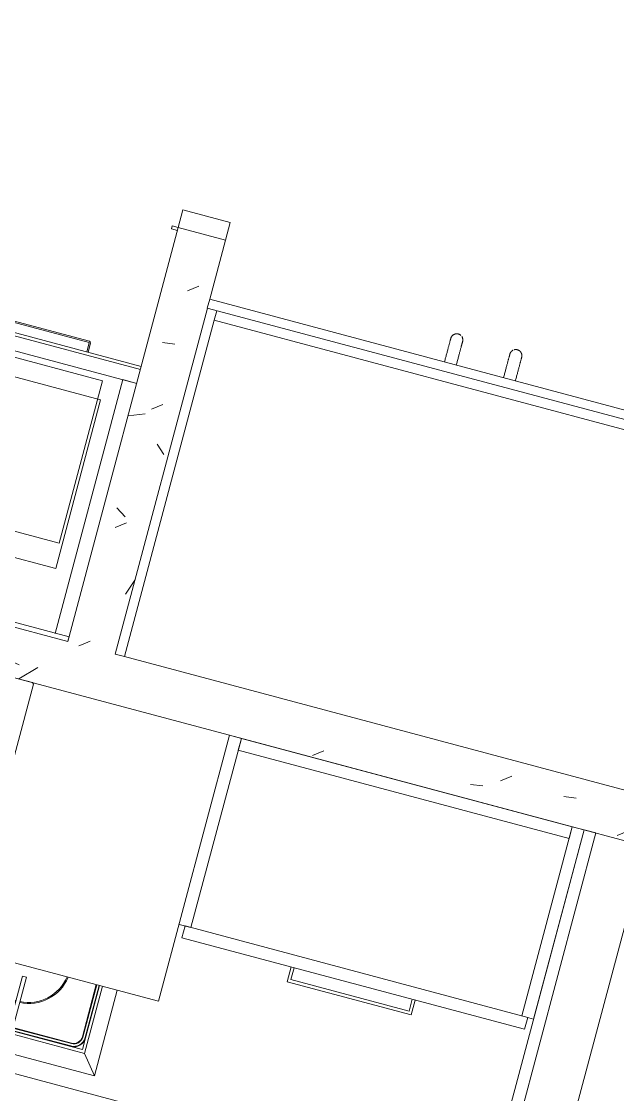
# Model space of a CAD drawing. Header units: metres. Extents: x 689715 to 690980, y 1005284 to 1006835.
# Drawn here: x 690848.216 to 690849.191, y 1005600.707 to 1005602.461 of the extents above; entities that cross this region are included whole.
import ezdxf

# ---------------------------------------------------------------- set-up
doc = ezdxf.new("R2010")
doc.units = ezdxf.units.M
doc.linetypes.add('HIDDEN', pattern=[0.375, 0.25, -0.125])
doc.linetypes.add('PHANTOM', pattern=[2.5, 1.25, -0.25, 0.25, -0.25, 0.25, -0.25])
doc.layers.add('0_NUMERO DE LOTE FASE V', color=3, linetype='Continuous')
for name, color, linetype, lineweight in [('Aparatos sanitarios', 8, 'Continuous', 13), ('Elementos de detalle', 7, 'Continuous', 13), ('Equipos especializados', 8, 'Continuous', 13), ('Líneas ocultas', 7, 'HIDDEN', 13), ('Modelos genéricos', 7, 'Continuous', 13), ('Muebles de obra', 8, 'Continuous', 13), ('Muros', 7, 'Continuous', 13), ('Patrón de corte', 7, 'Continuous', 13), ('Puertas', 7, 'Continuous', 13)]:
    doc.layers.add(name, color=color, linetype=linetype, lineweight=lineweight)
pattern_1 = [(139.9999999999999, (365.6615329035558, -75.88183759397361), (0.03836033982117157, 0.4377584771638403), [0.04599999999999998, -0.5029999999999997]), (84.99999999999997, (365.6615329035558, -75.88183759397361), (-0.4580987315439035, -0.08439521406967809), [0.03700000000000001, -0.4020000000000002]), (190.451, (365.6645329040475, -75.84583759406814), (-0.4199401312074268, 0.3526758939897786), [0.039, -0.4270000000000001]), (136.1839999999999, (365.5395329040475, -75.8818375938572), (0.1004214988211118, 0.6506308650644554), [0.06899999999999998, -0.7539999999999998]), (186.6359999999999, (365.547532903729, -75.82783759379527), (-0.5938707988951819, 0.5701916118460522), [0.05799999999999998, -0.6409999999999996]), (81.18399999999994, (365.5395329040475, -75.8818375938572), (-0.5936975411065768, 0.5697220635397624), [0.05500000000000001, -0.6039999999999999]), (110.9999999999999, (365.5705329037737, -75.82083759387024), (0.245780230253577, 0.3642747293136032), [0.04599999999999999, -0.5029999999999999]), (55.99999999999997, (365.5705329037737, -75.82083759387024), (-0.4415777901075865, 0.1482769546615401), [0.03699999999999998, -0.4019999999999998]), (161.4509999999999, (365.5905329035595, -75.79083759407513), (-0.1963072483374971, 0.5120483026533341), [0.03899999999999999, -0.427]), (127.5, (365.6615329035558, -75.88183759397361), (-0.2022933454275577, 0.007375797972208872), [0.02, -0.3770000000000001, 0.02, -0.388, -0.404]), (127.5, (365.6615329035558, -75.88183759397361), (-0.2022933454275577, 0.007375797972208872), [-0.806, 0.02, -0.3840000000000001]), (97.49999999999994, (365.6615329035558, -75.88183759397361), (-0.2399435114399267, 0.1600503399492727), [0.02, -0.213, 0.02, -0.368, -0.154]), (97.49999999999994, (365.6615329035558, -75.88183759397361), (-0.2399435114399267, 0.1600503399492727), [-0.621, 0.02, -0.134]), (57.49999999999999, (365.6615329037886, -76.01783759397222), (0.01404568388630387, 0.3254162238797662), [0.01999999999999999, -0.1319999999999999, 0.01999999999999999, -0.455, -0.6309999999999997]), (57.49999999999999, (365.6615329037886, -76.01783759397222), (0.01404568388630387, 0.3254162238797662), [-0.6279999999999997, 0.01999999999999999, -0.6109999999999997]), (47.49999999999996, (365.6615329037886, -76.07883759384276), (-0.06081860510782452, 0.3554815006055007), [0.02, -0.178, 0.02, -0.2960000000000001, -0.4480000000000001]), (47.49999999999996, (365.6615329037886, -76.07883759384276), (-0.06081860510782452, 0.3554815006055007), [-0.5140000000000001, 0.02, -0.4280000000000001])]

# ---------------------------------------------------------------- blocks, each defined once
blk = doc.blocks.new('Refrigerator_parametric_8588 - Westinghouse 500x650x1370mm 2-V4-PLANO CLAVE _8 CASAS EN HILERA_ - Dependent 1')
at = {"layer": 'Equipos especializados'}
blk.add_line((-0.4, 0.3749999999999992), (-0.4, -0.3249999999999941), dxfattribs=at)
blk = doc.blocks.new('PV_PUERTA CORREDERA - _70 x 2_18-1755670-PLANO CLAVE _8 CASAS EN HILERA_ - Dependent 1')
at = {"layer": 'Líneas ocultas', "color": 253}
for p, q in [((0.35, 0.09599999999999326), (0.35, 0.04499999999999325)), ((0.9899999999999999, 0.09599999999999326), (0.35, 0.09599999999999326)), ((0.9899999999999999, 0.09599999999999326), (0.9899999999999999, 0.04499999999999325)), ((0.9899999999999999, 0.04499999999999325), (0.35, 0.04499999999999325))]:
    blk.add_line(p, q, dxfattribs=at)
at = {"layer": 'Puertas', "color": 9, "lineweight": 9}
for p, q in [((-0.3550000000000032, 0.04999999999999662), (-0.3550000000000032, 0.03999999999999715)), ((-0.3500000000000032, 0.04999999999999662), (-0.3550000000000032, 0.04999999999999662)), ((-0.3500000000000032, 0.03999999999999716), (-0.3500000000000032, 0.04999999999999662)), ((-0.3200000000000047, 0.03999999999999669), (-0.3500000000000032, 0.03999999999999663)), ((-0.3200000000000046, -0.04000000000000329), (-0.3200000000000047, 0.03999999999999669)), ((0.3500000000000006, 0.03999999999999781), (0.3200000000000019, 0.03999999999999788)), ((0.3200000000000019, 0.03999999999999788), (0.3200000000000019, -0.04000000000000221)), ((0.3550000000000005, 0.04999999999999782), (0.3500000000000001, 0.04999999999999794)), ((0.3500000000000001, 0.04999999999999794), (0.3500000000000001, 0.03999999999999634)), ((0.3550000000000005, 0.03999999999999625), (0.3550000000000005, 0.04999999999999782)), ((-0.3500000000000031, -0.04000000000000336), (-0.3200000000000046, -0.04000000000000329)), ((0.3200000000000019, -0.04000000000000221), (0.3500000000000003, -0.04000000000000204))]:
    blk.add_line(p, q, dxfattribs=at)
blk = doc.blocks.new('PV_CLOSET - CLOSET DE 1_83-940808-PLANO CLAVE _8 CASAS EN HILERA_ - Dependent 1')
at = {"layer": 'Muebles de obra'}
for p, q in [((0.8990000000000112, -2.97788460557058e-15), (-0.8989999999999845, -2.97788460557058e-15)), ((0.8990000000000113, -0.5690000000000002), (0.8990000000000112, -2.97788460557058e-15)), ((0.01600000000000015, -0.569), (0.8990000000000322, -0.569)), ((0.8990000000000322, -0.569), (0.8990000000000322, -0.5849999999999996)), ((-0.9150000000000001, -0.585), (0.914999999999998, -0.585)), ((0.9149999999999981, -0.585), (0.9149999999999981, -0.5999999999999999)), ((0.9149999999999981, -0.5999999999999999), (-0.915, -0.5999999999999999))]:
    blk.add_line(p, q, dxfattribs=at)
at = {"layer": 'Muebles de obra', "flags": 128}
for points in [[(0.3974999999999833, -0.6000000000000628), (0.3974999999999833, -0.6015995733675282), (0.3974999999999833, -0.60319658775883), (0.3974999999999833, -0.6047884882916194), (0.3974999999999833, -0.6063727282646325), (0.3974999999999833, -0.6079467732318657), (0.3974999999999833, -0.609508105057148), (0.3974999999999833, -0.6110542259426278), (0.3974999999999833, -0.6125826624247077), (0.3974999999999833, -0.6140909693310658), (0.3974999999999833, -0.6155767336924086), (0.3974999999999833, -0.6170375786027027), (0.3974999999999833, -0.618471167021722), (0.3974999999999833, -0.6198752055138125), (0.3974999999999833, -0.6212474479168981), (0.3974999999999833, -0.622585698935863), (0.3974999999999833, -0.623887817654559), (0.3974999999999833, -0.625151720960802), (0.3974999999999833, -0.6263753868789209), (0.3974999999999833, -0.6275568578044843), (0.3974999999999833, -0.628694243636044), (0.3974999999999833, -0.6297857247988964), (0.3974999999999833, -0.6308295551560222), (0.3974999999999833, -0.6318240648015178), (0.3974999999999833, -0.6327676627321026), (0.3974999999999833, -0.6336588393923782), (0.3974999999999833, -0.6344961690897964), (0.3974999999999833, -0.6352783122754604), (0.3974999999999833, -0.6360040176871232), (0.3974999999999833, -0.6366721243509336), (0.3974999999999833, -0.6372815634387512), (0.3974999999999833, -0.6378313599780437), (0.3974999999999833, -0.6383206344116314), (0.3974999999999833, -0.6387486040047926), (0.3974999999999833, -0.6391145840974751), (0.3974999999999833, -0.6394179891996002), (0.3974999999999833, -0.6396583339277296), (0.3974999999999833, -0.6398352337815677), (0.3974999999999833, -0.6399484057590854), (0.3974999999999833, -0.6399976688092616)], [(0.4174999999999831, -0.6400000000000624), (0.4174999999999831, -0.6399680042665018), (0.4174999999999831, -0.6398720682521675), (0.4174999999999831, -0.6397123454342171), (0.4174999999999831, -0.6394890913350877), (0.4174999999999831, -0.6392026631137118), (0.4174999999999831, -0.6388535189941438), (0.4174999999999831, -0.6384422175324934), (0.4174999999999831, -0.6379694167233604), (0.4174999999999831, -0.63743587294718), (0.4174999999999831, -0.6368424397601775), (0.4174999999999831, -0.6361900665288613), (0.4174999999999831, -0.6354797969112341), (0.4174999999999831, -0.6347127671871691), (0.4174999999999831, -0.6338902044405995), (0.4174999999999831, -0.633013424596449), (0.4174999999999831, -0.6320838303154344), (0.4174999999999831, -0.6311029087500999), (0.4174999999999831, -0.6300722291656988), (0.4174999999999831, -0.6289934404296976), (0.4174999999999831, -0.62786826837395), (0.4174999999999831, -0.6266985130337147), (0.4174999999999831, -0.6254860457680054), (0.4174999999999831, -0.6242328062658008), (0.4174999999999831, -0.6229407994429603), (0.4174999999999831, -0.6216120922347876), (0.4174999999999831, -0.6202488102893736), (0.4174999999999831, -0.6188531345670113), (0.4174999999999831, -0.6174272978511318), (0.4174999999999831, -0.6159735811763127), (0.4174999999999831, -0.61449431017913), (0.4174999999999831, -0.6129918513776145), (0.4174999999999831, -0.6114686083853409), (0.4174999999999831, -0.6099270180661577), (0.4174999999999831, -0.6083695466357195), (0.4174999999999831, -0.6067986857160725), (0.4174999999999831, -0.6052169483495881), (0.4174999999999831, -0.6036268649786352), (0.4174999999999831, -0.602030979397405), (0.4174999999999831, -0.6004318446823932), (0.4174999999999831, -0.6000000000000628)], [(0.4975000000000017, -0.6000000000000596), (0.4975000000000017, -0.601599573367525), (0.4975000000000017, -0.6031965877588268), (0.4975000000000017, -0.6047884882916161), (0.4975000000000017, -0.6063727282646304), (0.4975000000000017, -0.6079467732318625), (0.4975000000000017, -0.6095081050571448), (0.4975000000000017, -0.6110542259426246), (0.4975000000000017, -0.6125826624247055), (0.4975000000000017, -0.6140909693310637), (0.4975000000000017, -0.6155767336924054), (0.4975000000000017, -0.6170375786026995), (0.4975000000000017, -0.6184711670217188), (0.4975000000000017, -0.6198752055138091), (0.4975000000000017, -0.6212474479168948), (0.4975000000000017, -0.6225856989358619), (0.4975000000000017, -0.6238878176545558), (0.4975000000000017, -0.6251517209607987), (0.4975000000000017, -0.6263753868789188), (0.4975000000000017, -0.627556857804481), (0.4975000000000017, -0.6286942436360408), (0.4975000000000017, -0.6297857247988942), (0.4975000000000017, -0.630829555156019), (0.4975000000000017, -0.6318240648015145), (0.4975000000000017, -0.6327676627320994), (0.4975000000000017, -0.6336588393923761), (0.4975000000000017, -0.6344961690897931), (0.4975000000000017, -0.6352783122754583), (0.4975000000000017, -0.63600401768712), (0.4975000000000017, -0.6366721243509303), (0.4975000000000017, -0.6372815634387491), (0.4975000000000017, -0.6378313599780405), (0.4975000000000017, -0.6383206344116281), (0.4975000000000017, -0.6387486040047894), (0.4975000000000017, -0.6391145840974719), (0.4975000000000017, -0.6394179891995981), (0.4975000000000017, -0.6396583339277264), (0.4975000000000017, -0.6398352337815655), (0.4975000000000017, -0.6399484057590821), (0.4975000000000017, -0.6399976688092583)], [(0.5175000000000015, -0.6400000000000592), (0.5175000000000015, -0.6399680042664986), (0.5175000000000015, -0.6398720682521641), (0.5175000000000015, -0.6397123454342138), (0.5175000000000015, -0.6394890913350845), (0.5175000000000015, -0.6392026631137097), (0.5175000000000015, -0.6388535189941416), (0.5175000000000015, -0.6384422175324902), (0.5175000000000015, -0.6379694167233572), (0.5175000000000015, -0.6374358729471767), (0.5175000000000015, -0.6368424397601754), (0.5175000000000015, -0.6361900665288581), (0.5175000000000015, -0.6354797969112309), (0.5175000000000015, -0.6347127671871658), (0.5175000000000015, -0.6338902044405963), (0.5175000000000015, -0.6330134245964468), (0.5175000000000015, -0.6320838303154311), (0.5175000000000015, -0.6311029087500978), (0.5175000000000015, -0.6300722291656955), (0.5175000000000015, -0.6289934404296954), (0.5175000000000015, -0.6278682683739467), (0.5175000000000015, -0.6266985130337115), (0.5175000000000015, -0.6254860457680033), (0.5175000000000015, -0.6242328062657976), (0.5175000000000015, -0.6229407994429582), (0.5175000000000015, -0.6216120922347844), (0.5175000000000015, -0.6202488102893714), (0.5175000000000015, -0.6188531345670091), (0.5175000000000015, -0.6174272978511286), (0.5175000000000015, -0.6159735811763105), (0.5175000000000015, -0.6144943101791268), (0.5175000000000015, -0.6129918513776113), (0.5175000000000015, -0.6114686083853388), (0.5175000000000015, -0.6099270180661555), (0.5175000000000015, -0.6083695466357163), (0.5175000000000015, -0.6067986857160703), (0.5175000000000015, -0.6052169483495848), (0.5175000000000015, -0.603626864978633), (0.5175000000000015, -0.6020309793974029), (0.5175000000000015, -0.60043184468239), (0.5175000000000015, -0.6000000000000596)], [(0.3974999999999833, -0.6400000000000624), (0.3974999999999833, -0.6399680042665018), (0.3974999999999833, -0.6398720682521664), (0.3974999999999833, -0.6397123454342171), (0.3974999999999833, -0.6394890913350877), (0.3974999999999833, -0.6392026631137118), (0.3974999999999833, -0.6388535189941438), (0.3974999999999833, -0.6384422175324934), (0.3974999999999833, -0.6379694167233604)], [(0.41256220257231, -0.6486240422724958), (0.4122132836417197, -0.6488195780689121), (0.4118568244627491, -0.649001004421827), (0.4114933952940454, -0.6491680310877801), (0.4111235775447489, -0.6493203908597337), (0.4107479628443705, -0.6494578399945582), (0.4103671520963032, -0.6495801586029543), (0.4099817545165066, -0.6496871510012451), (0.4095923866588962, -0.6497786460244157), (0.4091996714289861, -0.6498544972999476), (0.4088042370873626, -0.6499145834819786), (0.4084067162446257, -0.6499588084454386), (0.4080077448493179, -0.6499871014398177), (0.4076079611705636, -0.6499994172023615), (0.4072080047769689, -0.649995736030478), (0.4068085155134401, -0.6499760638132532), (0.4064101324775837, -0.649940432022043), (0.4060134929972701, -0.6498888976601086), (0.4056192316110535, -0.6498215431714384), (0.4052279790530527, -0.6497384763088441), (0.4048403612438933, -0.649639829961586), (0.4044569982893838, -0.6495257619427779), (0.4040785034884733, -0.6493964547369155), (0.4037054823521002, -0.6492521152079445), (0.4033385316345114, -0.6490929742683189), (0.4029782383785736, -0.648919286509596), (0.4026251789766381, -0.6487313297951375), (0.4022799182484353, -0.6485294048155907), (0.401943008537477, -0.6483138346078486), (0.4016149888274297, -0.6480849640382572), (0.4012963838798559, -0.6478431592509061), (0.4009877033947086, -0.647588807081872), (0.4006894411949101, -0.6473223144403649), (0.4004020744363621, -0.6470441076577635), (0.4001260628445696, -0.646754631805574), (0.3998618479792048, -0.6464543499834068), (0.3996098525276865, -0.6461437425781185), (0.3993704796289832, -0.645823306495303), (0.3991441122286703, -0.6454935543643331), (0.3989311124662942, -0.6451550137182767), (0.3987318210960402, -0.644808226149949), (0.3985465569415891, -0.6444537464454808), (0.3983756163860629, -0.6440921416967819), (0.3982192728978897, -0.6437239903943123), (0.3980777765932963, -0.6433498815016215), (0.3979513538361855, -0.6429704135131314), (0.397840206876003, -0.6425861934966737), (0.3977445135241704, -0.642197836122313), (0.397664426869642, -0.641805962679005), (0.3976000750339777, -0.6414112000806609), (0.3975515609663886, -0.6410141798632284), (0.3975189622790326, -0.6406155371743611), (0.3975023311228537, -0.640215909757324), (0.3974999999999833, -0.6400000000000624)], [(0.4174999999999831, -0.6400000000000624), (0.4174920010665923, -0.6403998933419285), (0.4174680170630077, -0.6407991469397543), (0.4174280863585206, -0.6411971220729515), (0.4173722728337394, -0.6415931820662043), (0.4173006657783962, -0.6419866933080128), (0.4172133797485023, -0.6423770262643337), (0.4171105543830919, -0.6427635564857032), (0.4169923541808073, -0.6431456656062233), (0.4168589682367622, -0.6435227423328126), (0.4167106099400102, -0.6438941834231489), (0.4165475166321841, -0.6442593946507221), (0.4163699492277754, -0.644617791755477), (0.4161781917967584, -0.644968801378499), (0.4159725511101171, -0.6453118619792707), (0.4157533561490794, -0.6456464247340122), (0.4155209575788242, -0.6459719544136854), (0.4152757271874927, -0.6462879302402472), (0.41501805729139, -0.6465938467197773), (0.4147483601073913, -0.6468892144511672), (0.4144670670934547, -0.6471735609090569), (0.414174628258397, -0.6474464311997703)], [(0.4174999999999831, -0.6360040176871232), (0.4174999999999831, -0.6366721243509336), (0.4174999999999831, -0.6372815634387512), (0.4174999999999831, -0.6378313599780437), (0.4174999999999831, -0.6383206344116303), (0.4174999999999831, -0.6387486040047926), (0.4174999999999831, -0.6391145840974751), (0.4174999999999831, -0.6394179891996002), (0.4174999999999831, -0.6396583339277296), (0.4174999999999831, -0.6398352337815677), (0.4174999999999831, -0.6399484057590854), (0.4174999999999831, -0.6399976688092616)], [(0.4975000000000017, -0.6400000000000592), (0.4975000000000017, -0.6399680042664986), (0.4975000000000017, -0.6398720682521631), (0.4975000000000017, -0.6397123454342138), (0.4975000000000017, -0.6394890913350845), (0.4975000000000017, -0.6392026631137085), (0.4975000000000017, -0.6388535189941406), (0.4975000000000017, -0.6384422175324902), (0.4975000000000017, -0.6379694167233572), (0.4975000000000017, -0.6374358729471767), (0.4975000000000017, -0.6368424397601754), (0.4975000000000017, -0.636190066528857)], [(0.5009877033947248, -0.6475888070818688), (0.5006894411949306, -0.6473223144403616), (0.5004020744363805, -0.6470441076577614), (0.5001260628445902, -0.6467546318055708), (0.4998618479792232, -0.6464543499834036), (0.4996098525277072, -0.6461437425781162), (0.4993704796290038, -0.6458233064953008), (0.4991441122286865, -0.6454935543643299), (0.4989311124663126, -0.6451550137182744), (0.4987318210960586, -0.6448082261499457), (0.4985465569416075, -0.6444537464454776), (0.4983756163860814, -0.6440921416967796), (0.4982192728979081, -0.64372399039431), (0.4980777765933147, -0.6433498815016182), (0.4979513538362061, -0.6429704135131281), (0.4978402068760214, -0.6425861934966705), (0.4977445135241888, -0.6421978361223109), (0.4976644268696604, -0.6418059626790017), (0.4976000750339961, -0.6414112000806577), (0.497551560966407, -0.6410141798632252), (0.497518962279051, -0.6406155371743579), (0.4975023311228721, -0.6402159097573208), (0.4975000000000017, -0.6400000000000592)], [(0.5175000000000015, -0.6400000000000592), (0.517492001066613, -0.6403998933419253), (0.5174680170630283, -0.6407991469397509), (0.5174280863585412, -0.6411971220729483), (0.5173722728337578, -0.6415931820662011), (0.5173006657784146, -0.6419866933080096), (0.5172133797485208, -0.6423770262643305), (0.5171105543831103, -0.6427635564857009), (0.5169923541808257, -0.6431456656062212), (0.5168589682367806, -0.6435227423328105), (0.5167106099400286, -0.6438941834231467), (0.5165475166322026, -0.6442593946507189), (0.516369949227796, -0.6446177917554737), (0.5161781917967789, -0.6449688013784958), (0.5159725511101355, -0.6453118619792675), (0.5157533561490979, -0.64564642473401), (0.5155209575788448, -0.6459719544136833), (0.5152757271875111, -0.646287930240244), (0.5150180572914106, -0.6465938467197739), (0.5147483601074098, -0.646889214451164), (0.5144670670934731, -0.6471735609090536), (0.5141746282584153, -0.6474464311997681), (0.5138715114419875, -0.647707388789049), (0.5135582015664358, -0.6479560162004229), (0.5132351998607252, -0.6481919156830689), (0.5129030230586823, -0.6484147098481385), (0.5125622025723306, -0.6486240422724926), (0.5122132836417381, -0.6488195780689089), (0.5118568244627696, -0.6490010044218237), (0.5114933952940638, -0.6491680310877769), (0.5111235775447673, -0.6493203908597316), (0.510747962844389, -0.649457839994555), (0.5103671520963217, -0.6495801586029522), (0.509981754516525, -0.6496871510012419), (0.5095923866589168, -0.6497786460244125), (0.5091996714290046, -0.6498544972999444), (0.5088042370873832, -0.6499145834819753), (0.5084067162446442, -0.6499588084454354), (0.5080077448493385, -0.6499871014398145), (0.5076079611705842, -0.6499994172023594), (0.5072080047769874, -0.6499957360304748), (0.5068085155134607, -0.6499760638132511), (0.5064101324776021, -0.6499404320220408), (0.5060134929972886, -0.6498888976601064), (0.5056192316110718, -0.649821543171435), (0.5052279790530712, -0.6497384763088409), (0.5048403612439117, -0.6496398299615839), (0.5044569982894022, -0.6495257619427758), (0.5040785034884917, -0.6493964547369123), (0.5037054823521208, -0.6492521152079411), (0.5033385316345298, -0.6490929742683168), (0.502978238378592, -0.6489192865095926), (0.5026251789766587, -0.6487313297951353)], [(0.5175000000000015, -0.6383206344116281), (0.5175000000000015, -0.6387486040047894), (0.5175000000000015, -0.6391145840974719), (0.5175000000000015, -0.6394179891995981), (0.5175000000000015, -0.6396583339277264), (0.5175000000000015, -0.6398352337815644), (0.5175000000000015, -0.6399484057590821), (0.5175000000000015, -0.6399976688092583)]]:
    blk.add_lwpolyline(points, dxfattribs=at)
blk = doc.blocks.new('EXTRACTOR COCINA - EXTRACTOR-1525636-PLANO CLAVE _8 CASAS EN HILERA_ - Dependent 1')
at = {"layer": 'Elementos de detalle'}
for p, q in [((-0.4500000610351563, -0.2270370330810547), (-0.4500000610351563, 0.2229629974365235)), ((-0.4500000610351563, 0.2229629974365235), (0.4500000000000001, 0.2229629974365235)), ((-0.1183758926391602, -0.2250369415283203), (-0.1183758926391602, 0.01796341133117676)), ((0.4500000000000001, -0.2270370330810547), (-0.4500000610351563, -0.2270370330810547)), ((-0.1163758926391602, -0.2270369415283203), (-0.1183758926391602, -0.2250369415283203)), ((0.1166241226196289, -0.2270369415283203), (-0.1163758926391602, -0.2270369415283203))]:
    blk.add_line(p, q, dxfattribs=at)
blk = doc.blocks.new('ESTUFA EMPOTRADA - ESTUFA 4 FOGONES-1525655-PLANO CLAVE _8 CASAS EN HILERA_ - Dependent 1')
at = {"layer": 'Equipos especializados'}
for p, q in [((0.02499999999999979, -0.03151707682601486), (0, -2.842526214408281e-15)), ((0, -0.1449999694824151), (0, -2.842526214408281e-15)), ((0, -2.842526214408281e-15), (0.7599999999999995, -2.842526214408281e-15)), ((0.7599999999999992, -0.03151707682601486), (0.7599999999999995, -2.842526214408281e-15)), ((0.02499999999999979, -0.03151707682601486), (0.02499999999999979, -0.1449999694824144)), ((0.7599999999999992, -0.03151707682601486), (0.0249999999999996, -0.03151707682601486)), ((0.7599999999999992, -0.1449999694824164), (0.7599999999999992, -0.03151707682601486)), ((0.03000000000000035, -0.05651707682601764), (0.03000000000000035, -0.03651707682601473)), ((0.03000000000000035, -0.03651707682601473), (0.04999999999999904, -0.03651707682601473)), ((0.04999999999999966, -0.03651707682600848), (0.1491635667092119, -0.03651707682600784)), ((0.04999999999999966, -0.03733676722331823), (0.1491635667092119, -0.03733676722331759)), ((0.149163566709212, -0.04127843726589388), (0.04999999999999973, -0.04127843726589452)), ((0.149163566709212, -0.04209812766320222), (0.04999999999999973, -0.04209812766320286)), ((0.1491635667092116, -0.1270490727279313), (0.1491635667092117, -0.0365170768260148)), ((0.1491635667092117, -0.03651707682601479), (0.155836433290785, -0.03651707682601481)), ((0.155836433290785, -0.03651707682601481), (0.1558364332907848, -0.1270490727279313)), ((0.1558364332907852, -0.03651707682600779), (0.5491635667092123, -0.03651707682600525)), ((0.1558364332907852, -0.03733676722331754), (0.5491635667092123, -0.03733676722331501)), ((0.5491635667092123, -0.0412784372658913), (0.1558364332907852, -0.04127843726589383)), ((0.2687318833927042, -0.04209812766320145), (0.1558364332907852, -0.04209812766320218)), ((0.2683496554831581, -0.04127843726589532), (0.2683496554831583, -0.1449999694824155)), ((0.2687318833927035, -0.03924146158699184), (0.2712681166072963, -0.03924146158699184)), ((0.2687318833927035, -0.03924146158699184), (0.2687318833927037, -0.1449999694824155)), ((0.2712681166072963, -0.03924146158699184), (0.2712681166072965, -0.1449999694824155)), ((0.4328822279095454, -0.04209812766320039), (0.271268116607297, -0.04209812766320143)), ((0.2716503445168422, -0.04127843726589532), (0.2716503445168424, -0.1449999694824155)), ((0.4325000000000009, -0.04127843726589599), (0.4325000000000009, -0.142536832330174)), ((0.4328822279095463, -0.03924146158699252), (0.4354184611241391, -0.03924146158699252)), ((0.4328822279095463, -0.03924146158699252), (0.4328822279095463, -0.1427670493837492)), ((0.4354184611241391, -0.03924146158699252), (0.4354184611241391, -0.1442946305029313)), ((0.5491635667092123, -0.04209812766319964), (0.4354184611241382, -0.04209812766320038)), ((0.435800689033685, -0.04127843726589599), (0.435800689033685, -0.1445248475565085)), ((0.5491635667092138, -0.127049072727927), (0.5491635667092125, -0.03651707682601051)), ((0.5558364332907856, -0.03651707682601039), (0.5491635667092125, -0.0365170768260105)), ((0.5558364332907856, -0.03651707682601039), (0.5558364332907869, -0.1270490727279269)), ((0.5558364332907856, -0.03651707682600521), (0.649999999999997, -0.0365170768260046)), ((0.5558364332907856, -0.03733676722331496), (0.649999999999997, -0.03733676722331436)), ((0.649999999999997, -0.04127843726589064), (0.5558364332907856, -0.04127843726589125)), ((0.649999999999997, -0.04209812766319899), (0.5558364332907856, -0.0420981276631996)), ((0.6499999999999986, -0.03651707682601473), (0.6758279985846801, -0.03651707682601473)), ((0.6758279985846801, -0.03651707682601473), (0.6758279985846801, -0.1449999694824158)), ((0.6858493788409399, -0.1449999694824164), (0.6858493788409399, -0.04881598182297936)), ((0.6858493788409399, -0.04881598182297936), (0.7458279985846765, -0.04881598182297939)), ((0.7458279985846765, -0.04881598182297936), (0.7458279985846765, -0.1449999694824164)), ((0.03000000000000026, -0.1449999694824144), (0.02999999999999969, -0.05651707682601811)), ((0.03081969039730944, -0.05651707682601811), (0.03081969039731002, -0.1449999694824144)), ((0.03476136043988573, -0.05651707682601809), (0.0347613604398863, -0.1449999694824139)), ((0.03558105083719407, -0.05651707682601809), (0.03558105083719464, -0.1449999694824139)), ((0.6644189491628084, -0.1449999694824163), (0.6644189491628077, -0.05651707682600958)), ((0.6652386395601166, -0.1449999694824163), (0.665238639560116, -0.05651707682600958)), ((0.6691803096026924, -0.05651707682600954), (0.669180309602693, -0.1449999694824163)), ((0.6700000000000021, -0.05651707682600954), (0.6700000000000028, -0.1449999694824163)), ((0.1558364332907848, -0.1270490727279313), (0.1491635667092116, -0.1270490727279313)), ((0.5491635667092138, -0.127049072727927), (0.5558364332907869, -0.1270490727279269))]:
    blk.add_line(p, q, dxfattribs=at)
for centre, radius, start, end in [((0.04999999999999977, -0.05651707682601811), 0.02000000000000639, 90.00000000000058, 180.0000000000006), ((0.04999999999999977, -0.05651707682601811), 0.01918030960269031, 90.00000000000057, 180.0000000000007), ((0.04999999999999977, -0.05651707682601811), 0.01523863956011409, 90.0000000000002, 180.0000000000003), ((0.04999999999999977, -0.05651707682601811), 0.01441894916280569, 90.00000000000021, 180.0000000000002), ((0.6499999999999972, -0.05651707682600954), 0.02000000000000634, 3.88027671138549e-13, 90.00000000000057), ((0.6499999999999972, -0.05651707682600954), 0.01918030960269034, 4.420971007234288e-13, 90.0000000000006), ((0.6499999999999972, -0.05651707682600954), 0.01523863956011418, 0, 90), ((0.6499999999999972, -0.05651707682600954), 0.01441894916280573, 0, 90), ((0.1524999999999993, -0.1542414615870006), 0.06999999999999997, 92.80238153948001, 172.2377627202533), ((0.1524999999999993, -0.1542414615870006), 0.06820083693814637, 92.87630939106432, 172.03299205734), ((0.1524999999999993, -0.1542414615870006), 0.06820083693814641, 7.967007942658333, 87.1236906089393), ((0.1524999999999993, -0.1542414615870006), 0.06999999999999995, 7.762237279744988, 87.19761846052273), ((0.5524999999999998, -0.1542414615869994), 0.03999999999999992, 95.00464993617945, 166.137761843123), ((0.5524999999999998, -0.1542414615869994), 0.03999999999999992, 95.00464993617945, 166.137761843123), ((0.5524999999999998, -0.1542414615869994), 0.03820083693814643, 95.24035632442624, 165.4848853920955), ((0.5524999999999998, -0.1542414615869994), 0.03820083693814641, 14.51511460790469, 84.75964367557377), ((0.5524999999999998, -0.1542414615869994), 0.04000000000000001, 13.86223815687638, 84.99535006381994), ((0.5524999999999998, -0.1542414615869994), 0.03999999999999997, 19.99628988441768, 84.99535006381993), ((0.1524999999999993, -0.1542414615870006), 0.06999999999999994, 15.04179924439026, 22.49999999999978), ((0.7174999999999927, -0.1542414615869964), 0.01999999999999997, 29.99999999999934, 149.9999999999994)]:
    blk.add_arc(centre, radius, start, end, dxfattribs=at)
blk = doc.blocks.new('MUEBLE DE BAÑO L - TIPO 0_80 2-1878122-PLANO CLAVE _8 CASAS EN HILERA_ - Dependent 1')
at = {"layer": 'Muebles de obra'}
for p, q in [((-0.3764673926464001, -0.04731497722010621), (-0.3764673926463994, -0.4764673926475734)), ((-0.3999999999999941, -0.4764673926475725), (0.4000000000000059, -0.4764673926475712)), ((-0.3999999999999941, -0.4764673926475735), (-0.3764673926463994, -0.4764673926475734)), ((-0.3999999999999941, -0.5000000000009864), (0.400000000000006, -0.5000000000009851)), ((-0.3099999999999895, -0.5205000000009877), (-0.3099999999999896, -0.505000000000001)), ((-0.3079999999999894, -0.5205000000009877), (-0.3079999999999896, -0.505000000000001)), ((-0.0924999999999895, -0.5210000000009856), (-0.3074999999999895, -0.5210000000009877)), ((-0.3074999999999895, -0.5230000000009877), (-0.0924999999999895, -0.5230000000009857))]:
    blk.add_line(p, q, dxfattribs=at)
for radius in [0.002500000000000002, 0.0004999999999999449, 0.0004999999999999449]:
    blk.add_arc((-0.3074999999999895, -0.5205000000009877), radius, 180, 269.9999999999996, dxfattribs=at)
blk = doc.blocks.new('LAVAMANOS AMPHORA - PONTUS 60-1893574-PLANO CLAVE _8 CASAS EN HILERA_ - Dependent 1')
at = {"layer": 'Aparatos sanitarios', "color": 254}
for p, q in [((0.2500681819380901, 0.5050000000000012), (-0.5499318180619113, 0.5050000000000012)), ((-0.5499318180619113, 0.5050000000000012), (-0.5499318180619113, 0.04732962913143372)), ((-0.2451081989639602, 0.4661999999999999), (0.1950681819380908, 0.4661999999999999)), ((-0.2451081989639602, 0.1914665333505249), (-0.2451081989639602, 0.4661999999999999)), ((0.1950681819380908, 0.4661999999999999), (0.1950681819380908, 0.1914665333505249)), ((-0.2518527618041072, 0.15), (-0.2518527618041072, 0.4349999999999999)), ((-0.2518527618041072, 0.4349999999999999), (0.200068181938088, 0.4349999999999999)), ((0.2000681819380881, 0.4349999999999999), (0.2000681819380881, 0.15)), ((-0.04017973422658132, 0.2415312500000228), (-0.04017973422658161, 0.1552111950436068)), ((-0.009856208512938822, 0.2415312500000228), (-0.04017973422658132, 0.2415312500000228)), ((-0.0098562085129391, 0.155489813629578), (-0.009856208512938822, 0.2415312500000228)), ((-0.0313700085129405, 0.2161312500000072), (-0.03137000851294077, 0.1598805509014223)), ((-0.01867000851294083, 0.2161312500000072), (-0.0313700085129405, 0.2161312500000072)), ((-0.0186700085129411, 0.1598805509014221), (-0.01867000851294083, 0.2161312500000072)), ((-0.04017973422657088, 0.1914665333505249), (-0.2451081989639602, 0.1914665333505249)), ((0.1950681819380908, 0.1914665333505249), (-0.009856208512938607, 0.1914665333505249)), ((0.2000681819380881, 0.15), (-0.2518527618041072, 0.15)), ((0.2500000000000082, 0.04750000000004443), (-0.549931818061903, 0.04750000000004768)), ((-0.5499318180619086, 0.04249999999999535), (-0.5499318180619086, 0.04749999999998787)), ((-0.5499318180619087, 0.03999999999999339), (-0.5499318180619086, 0.04249999999999535)), ((0.2499999999999999, 0.04749999999998418), (0.2499999999999998, 0.04249999999999168)), ((0.2499999999999999, 0.04249999999999165), (0.2499999999999999, 0.03999999999998969))]:
    blk.add_line(p, q, dxfattribs=at)
for centre, radius, start, end in [((-0.02502000851293865, 0.2956400697932989), 0.02717799999999883, 359.9999999999992, 179.9999999999994), ((-0.02502000851293865, 0.2956400697932989), 0.02717799999999877, 179.9999999999997, 359.9999999999992), ((-0.02502000851293918, 0.131200000000016), 0.02937509999996871, 359.9999999999992, 179.9999999999994), ((-0.02502000851293718, 0.1311999999999978), 0.02937509999998627, 77.51585301925984, 102.4841469807401), ((-0.02502000851293918, 0.131200000000016), 0.02937509999996869, 179.9999999999997, 359.9999999999993)]:
    blk.add_arc(centre, radius, start, end, dxfattribs=at)
blk = doc.blocks.new('MUEBLES COCINA CASTILLA 2 - MUEBLES COCINA CASTILLA 2-1876569-PLANO CLAVE _8 CASAS EN HILERA_ - Dependent 1')
at = {"layer": 'Modelos genéricos', "color": 9, "lineweight": 9}
for p, q in [((0.07500000000000677, 1.900000000000001), (0.05500006103515991, 1.900000000000001)), ((0.6350000000000051, 1.900000000000001), (0.0750000000000046, 1.900000000000001)), ((0.0750000000000046, 1.900000000000001), (0.0750000000000046, 1.880000000000006)), ((0.07500000000000677, 1.580000000000005), (0.07500000000000677, 1.900000000000001)), ((0.6350000000000051, 1.880000000000006), (0.6350000000000051, 1.900000000000001)), ((0.6550000000000049, 1.900000000000001), (0.6350000000000061, 1.900000000000001)), ((0.6350000000000061, 1.900000000000001), (0.6350000000000061, 1.580000000000005)), ((0.6550000000000049, 1.580000000000005), (0.6550000000000049, 1.900000000000001)), ((0.6750000000000004, 1.900000000000001), (0.6550000000000006, 1.900000000000001)), ((0.6550000000000006, 1.900000000000001), (0.6550000000000006, 1.319999999999995)), ((0.6750000000000004, 1.319999999999995), (0.6750000000000004, 1.900000000000001)), ((0.0750000000000046, 1.880000000000006), (0.6350000000000051, 1.880000000000006)), ((0.05500006103515991, 1.580000000000005), (0.07500000000000677, 1.580000000000005)), ((0.645000000000005, 1.580000000000005), (0.0650000000000058, 1.580000000000005)), ((0.0650000000000058, 1.580000000000005), (0.0650000000000058, 1.559999999999992)), ((0.6350000000000061, 1.580000000000005), (0.6550000000000049, 1.580000000000005)), ((0.645000000000005, 1.559999999999992), (0.645000000000005, 1.580000000000005)), ((0.0650000000000058, 1.559999999999992), (0.645000000000005, 1.559999999999992))]:
    blk.add_line(p, q, dxfattribs=at)
at = {"layer": 'Modelos genéricos', "color": 253}
for p, q in [((0.2500000000000052, 1.559999999999999), (0.2500000000000052, 1.534999999999999)), ((0.2550000000000052, 1.539999999999999), (0.2550000000000052, 1.559999999999999)), ((0.4550000000000055, 1.559999999999999), (0.4550000000000055, 1.539999999999999)), ((0.4600000000000056, 1.534999999999999), (0.4600000000000056, 1.559999999999999)), ((0.2500000000000052, 1.534999999999999), (0.4600000000000056, 1.534999999999999)), ((0.4550000000000055, 1.539999999999999), (0.2550000000000052, 1.539999999999999)), ((-0.8449999999999998, 1.275), (0.6550000000000004, 1.275))]:
    blk.add_line(p, q, dxfattribs=at)
blk = doc.blocks.new('A TRANSFORMADA A B')
at = {"layer": 'Patrón de corte'}
h = blk.add_hatch(dxfattribs=at)
h.set_pattern_fill('HORMIGÓN', color=254, angle=90.00000000000001, style=0, pattern_type=2)
h.set_pattern_definition(pattern_1)
h.paths.add_polyline_path([(277.9638196630403, -65.14005156158237), (277.8838196631987, -65.14005156152416), (277.8838196634315, -68.43999998777872), (277.9638196630403, -68.43999998801155), (277.9638196632732, -65.27463837031974)])
h = blk.add_hatch(dxfattribs=at)
h.set_pattern_fill('HORMIGÓN', color=254, angle=90.00000000000001, style=0, pattern_type=2)
h.set_pattern_definition(pattern_1)
h.paths.add_polyline_path([(277.8838196629658, -67.11115620919736), (277.8838196629658, -67.04999999236315), (277.1838196634781, -67.04999999236315), (277.1838196632452, -67.12999999226304), (277.8838196631987, -67.12999999220483)], flags=0)
h.paths.add_polyline_path([(276.4838196635246, -67.12999999214662), (276.4838196632918, -67.04999999230495), (274.8638196634129, -67.04999999230495), (274.86381966318, -67.12999999226304), (275.4006504637655, -67.12999999226304)], flags=0)
at = {"layer": 'Muros', "color": 253}
for p, q in [((277.9638196632732, -66.83499993110308), (277.9638196630403, -65.14005156158237)), ((277.8838196631987, -67.03405139391543), (277.8838196629658, -67.04999999236315)), ((277.2837127405219, -67.04999999247957), (277.1838196634781, -67.04999999236315)), ((277.1838196634781, -67.04999999236315), (277.1838196632452, -67.12999999226304)), ((277.8838196629658, -67.04999999236315), (277.2988196632359, -67.04999999213032)), ((277.1838196632452, -67.12999999226304), (277.8838196631987, -67.12999999220483)), ((277.8838196631987, -67.12999999220483), (277.8838196631987, -68.31999999232357))]:
    blk.add_line(p, q, dxfattribs=at)
at = {"color": 254, "lineweight": 13}
for name, p, rotation in [('PV_CLOSET - CLOSET DE 1_83-940808-PLANO CLAVE _8 CASAS EN HILERA_ - Dependent 1', (277.8838196629658, -66.13505139376502), 270), ('MUEBLES COCINA CASTILLA 2 - MUEBLES COCINA CASTILLA 2-1876569-PLANO CLAVE _8 CASAS EN HILERA_ - Dependent 1', (279.86381966318, -66.88999999227235), 90), ('Refrigerator_parametric_8588 - Westinghouse 500x650x1370mm 2-V4-PLANO CLAVE _8 CASAS EN HILERA_ - Dependent 1', (278.3688196630683, -65.73005156149156), 90), ('EXTRACTOR COCINA - EXTRACTOR-1525636-PLANO CLAVE _8 CASAS EN HILERA_ - Dependent 1', (278.1908566963393, -67.2849999924656), 270), ('ESTUFA EMPOTRADA - ESTUFA 4 FOGONES-1525655-PLANO CLAVE _8 CASAS EN HILERA_ - Dependent 1', (278.5588196630124, -66.90499999240274), 270), ('PV_PUERTA CORREDERA - _70 x 2_18-1755670-PLANO CLAVE _8 CASAS EN HILERA_ - Dependent 1', (276.8338196633849, -67.08999999210937), 179.9999999999999), ('MUEBLE DE BAÑO L - TIPO 0_80 2-1878122-PLANO CLAVE _8 CASAS EN HILERA_ - Dependent 1', (277.9238196632359, -67.52999999234453), 270), ('LAVAMANOS AMPHORA - PONTUS 60-1893574-PLANO CLAVE _8 CASAS EN HILERA_ - Dependent 1', (277.9238196632359, -67.38006817433052), 90)]:
    blk.add_blockref(name, p, dxfattribs=dict(at, rotation=rotation))
blk = doc.blocks.new('CASTILLA 7 NUEVA')
at = {"rotation": 269.9999998879757}
blk.add_blockref('A TRANSFORMADA A B', (330.5665340038831, 260.2961971417535), dxfattribs=at)

msp = doc.modelspace()

# ---------------------------------------------------------------- block references
at = {"layer": '0_NUMERO DE LOTE FASE V', "linetype": 'PHANTOM', "rotation": 345.0660436350147}
msp.add_blockref('CASTILLA 7 NUEVA', (690598.286133139, 1005686.330502436), dxfattribs=at)

doc.saveas('drawing.dxf')
